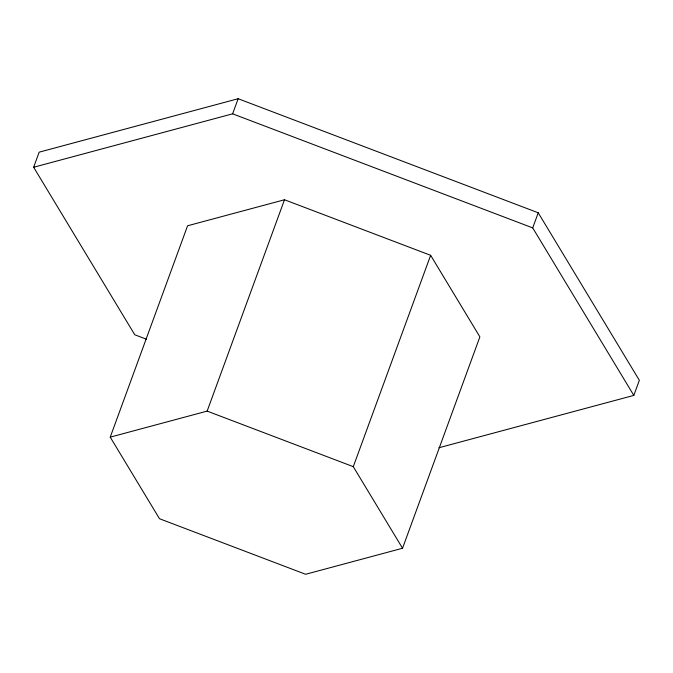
<?xml version="1.0" encoding="UTF-8"?>
<svg xmlns="http://www.w3.org/2000/svg" width="673" height="673" viewBox="0 0 673 673"><rect width="100%" height="100%" fill="white"/><g stroke="black" fill="none" stroke-linecap="round" stroke-linejoin="round"><path stroke-width="1.01" d="M146.537 339.242L134.768 334.767L33.65 167.257L39.177 152.165L238.149 98.721L538.232 212.794L639.35 380.304L633.823 395.404L438.914 447.755M110.237 437.139L187.59 225.775L284.494 199.755L430.644 255.311L479.883 336.887L402.538 548.251L305.635 574.279L159.484 518.723L110.237 437.139L207.141 411.11L353.291 466.667L402.538 548.251M33.65 167.257L232.622 113.821L238.149 98.721M207.141 411.11L284.494 199.755M353.291 466.667L430.644 255.311M633.823 395.404L532.713 227.895L538.232 212.794M232.622 113.821L532.713 227.895"/></g></svg>
